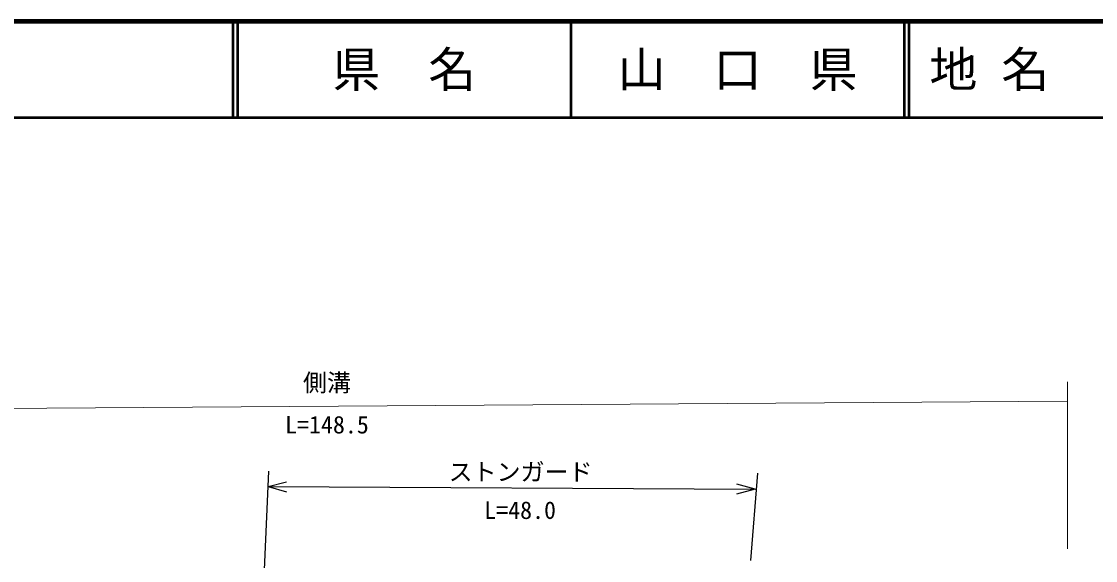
# Model space of a CAD drawing. Units: millimetres, scale not verified. Extents: x 40000 to 680000, y 20000 to 380000.
# Drawn here: x 275714 to 387700, y 323824 to 380000 of the extents above; entities that cross this region are included whole.
import ezdxf
from ezdxf.enums import TextEntityAlignment as Align

# ---------------------------------------------------------------- set-up
doc = ezdxf.new("R2010")
doc.units = ezdxf.units.MM
doc.header["$LTSCALE"] = 1000
for name, color, linetype, lineweight in [('S-STR-HTXT', 7, 'Continuous', 13), ('S-STR-STRC', 7, 'Continuous', 25), ('S-TTL', 2, 'Continuous', 140), ('S-TTL-LINE', 7, 'Continuous', 50)]:
    doc.layers.add(name, color=color, linetype=linetype, lineweight=lineweight)
doc.layers.add('S-TTL-TXT', color=7, linetype='Continuous')
doc.styles.add('@ＭＳ ゴシック', font='')
doc.styles.add('ＭＳ ゴシック', font='')
doc.styles.get('@ＭＳ ゴシック').set_extended_font_data('@MS Gothic')
doc.styles.get('ＭＳ ゴシック').set_extended_font_data('MS Gothic')

msp = doc.modelspace()

# ---------------------------------------------------------------- linework, layer by layer
at = {"layer": 'S-STR-HTXT'}
for p, q in [((384763, 325035), (384784, 342462)), ((230344, 339357), (384782, 340437))]:
    msp.add_line(p, q, dxfattribs=at)
at = {"layer": 'S-STR-STRC'}
for p, q in [((300573, 311578), (301489, 333144)), ((351750, 323830), (352492, 332942)), ((301420, 331524), (303355, 332031)), ((301420, 331524), (352216, 331249)), ((301420, 331524), (303349, 330996)), ((352216, 331249), (350288, 331777)), ((352216, 331249), (350283, 330742))]:
    msp.add_line(p, q, dxfattribs=at)
at = {"layer": 'S-TTL'}
msp.add_line((680000, 380000), (40000, 380000), dxfattribs=at)
at = {"layer": 'S-TTL-LINE'}
for p, q in [((297750, 380000), (297750, 370000)), ((298250, 380000), (298250, 370000)), ((333000, 380000), (333000, 370000)), ((367750, 380000), (367750, 370000)), ((368250, 380000), (368250, 370000)), ((40000, 370000), (680000, 370000))]:
    msp.add_line(p, q, dxfattribs=at)

# ---------------------------------------------------------------- texts
at = {"layer": 'S-STR-HTXT', "style": 'ＭＳ ゴシック'}
msp.add_text('側溝', height=1833, dxfattribs=at).set_placement((307564, 340897), align=Align.BOTTOM_CENTER)
at = {"layer": 'S-STR-HTXT', "style": '@ＭＳ ゴシック'}
msp.add_text('L=148.5', height=1833, dxfattribs=at).set_placement((307564, 338897), align=Align.TOP_CENTER)
at = {"layer": 'S-STR-STRC', "style": 'ＭＳ ゴシック'}
msp.add_text('ストンガード', height=1833, dxfattribs=at).set_placement((327750, 331590), align=Align.BOTTOM_CENTER)
at = {"layer": 'S-STR-STRC', "style": '@ＭＳ ゴシック'}
msp.add_text('L=48.0', height=1833, dxfattribs=at).set_placement((327703, 329987), align=Align.TOP_CENTER)
at = {"layer": 'S-TTL-TXT', "style": 'ＭＳ ゴシック'}
for s, p in [('県\u3000名', (315625, 375000)), ('山\u3000口\u3000県', (350375, 375000))]:
    msp.add_text(s, height=3666, dxfattribs=at).set_placement(p, align=Align.MIDDLE_CENTER)
msp.add_text('地 名', height=3666, dxfattribs=at).set_placement((370380, 375000), align=Align.MIDDLE_LEFT)

doc.saveas('drawing.dxf')
